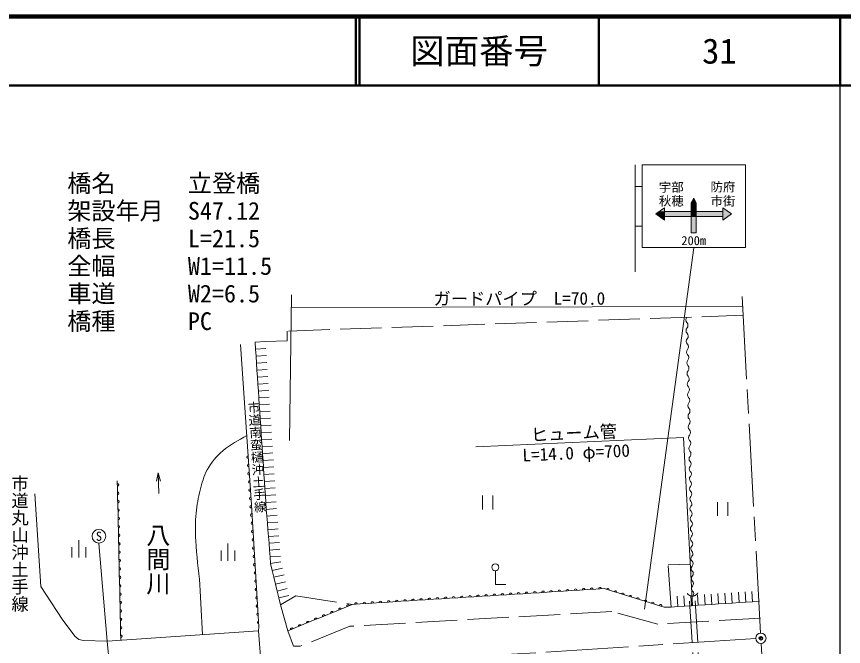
# Model space of a CAD drawing. Units: millimetres, scale not verified. Extents: x 40000 to 680000, y 20000 to 380000.
# Drawn here: x 459500 to 579500, y 288660 to 380000 of the extents above; entities that cross this region are included whole.
import ezdxf
from ezdxf.enums import TextEntityAlignment as Align

# ---------------------------------------------------------------- set-up
doc = ezdxf.new("R2010")
doc.units = ezdxf.units.MM
doc.header["$LTSCALE"] = 1000
doc.header["$PDMODE"] = 32
doc.header["$PDSIZE"] = 500
doc.linetypes.add('CHAIN', pattern=[18.5, 12, -1.5, 3.5, -1.5])
doc.linetypes.add('DASHED', pattern=[7.5, 6, -1.5])
for name, color, linetype, lineweight in [('M-BGD', 7, 'Continuous', 13), ('M-BGD-EXST', 7, 'Continuous', 13), ('M-BMK', 2, 'CHAIN', 13), ('M-BMK-SRVR', 3, 'Continuous', 13), ('M-STR-HTXT', 7, 'Continuous', 13), ('M-STR-STR1', 1, 'Continuous', 13), ('M-STR-STRC', 7, 'Continuous', 13), ('M-TTL', 2, 'Continuous', 140), ('M-TTL-BAND', 7, 'Continuous', 25), ('M-TTL-LINE', 7, 'Continuous', 50)]:
    doc.layers.add(name, color=color, linetype=linetype, lineweight=lineweight)
for name, color, linetype in [('M-BMK-HTXT', 7, 'Continuous'), ('M-OTRS', 6, 'Continuous'), ('M-TTL-TXT', 7, 'Continuous')]:
    doc.layers.add(name, color=color, linetype=linetype)
doc.styles.add('@ＭＳ ゴシック', font='')
doc.styles.add('ＭＳ ゴシック', font='')
doc.styles.get('@ＭＳ ゴシック').set_extended_font_data('@MS Gothic')
doc.styles.get('ＭＳ ゴシック').set_extended_font_data('MS Gothic')

msp = doc.modelspace()

# ---------------------------------------------------------------- hatches: boundary and pattern name
at = {"layer": 'M-STR-STRC'}
for points in [[(558140, 352998), (557765, 353648), (557390, 352998)], [(558140, 351748), (558140, 352998), (557390, 352998), (557390, 351748)], [(552265, 351373), (553515, 352248), (553515, 351748), (553515, 350998), (553515, 350498)], [(553515, 352248), (553515, 351748), (553515, 350998), (553515, 350498), (552265, 351373)], [(552265, 351373), (553515, 352248), (553515, 351748), (553515, 350998), (553515, 350498)], [(552265, 351373), (552801, 351748), (553515, 351748), (553515, 350998), (553515, 350498)], [(557390, 350998), (557390, 351748), (553515, 351748), (553515, 350998)], [(558140, 350998), (558140, 351748), (557390, 351748), (557390, 350998)], [(562015, 350998), (562015, 351748), (558140, 351748), (558140, 350998)], [(562015, 351748), (562015, 352248), (563265, 351373), (562015, 350498), (562015, 350998)], [(562015, 351748), (562015, 352248), (563265, 351373), (562015, 350498), (562015, 350998)], [(562015, 351748), (562015, 352248), (563265, 351373), (562015, 350498), (562015, 350998)], [(558140, 348623), (558140, 350998), (557390, 350998), (557390, 348623)]]:
    msp.add_hatch(color=256, dxfattribs=at).paths.add_polyline_path(points)

# ---------------------------------------------------------------- linework, layer by layer
at = {"layer": 'M-BGD'}
for p, q in [((495616, 332865), (494119, 332765)), ((494119, 332765), (494187, 331755)), ((495683, 331856), (494187, 331755)), ((494187, 331755), (494255, 330746)), ((495751, 330847), (494255, 330746)), ((494255, 330746), (494323, 329737)), ((495819, 329837), (494323, 329737)), ((494323, 329737), (494390, 328727)), ((495887, 328828), (494390, 328727)), ((494390, 328727), (494458, 327718)), ((495955, 327819), (494458, 327718)), ((494458, 327718), (494526, 326709)), ((496023, 326809), (494526, 326709)), ((494526, 326709), (494594, 325699)), ((496091, 325800), (494594, 325699)), ((494594, 325699), (494662, 324690)), ((496159, 324790), (494662, 324690)), ((494662, 324690), (494730, 323680)), ((496226, 323781), (494730, 323680)), ((494730, 323680), (494798, 322671)), ((496294, 322772), (494798, 322671)), ((494798, 322671), (494866, 321662)), ((496362, 321762), (494866, 321662)), ((494866, 321662), (494933, 320652)), ((496430, 320753), (494933, 320652)), ((494933, 320652), (495001, 319643)), ((496498, 319744), (495001, 319643)), ((495001, 319643), (495069, 318634)), ((496566, 318734), (495069, 318634)), ((495069, 318634), (495137, 317624)), ((496634, 317725), (495137, 317624)), ((495137, 317624), (495205, 316615)), ((496702, 316715), (495205, 316615)), ((495205, 316615), (495273, 315605)), ((496769, 315706), (495273, 315605)), ((495273, 315605), (495341, 314596)), ((496837, 314697), (495341, 314596)), ((495341, 314596), (495408, 313587)), ((480073, 313836), (479802, 312629)), ((480073, 313836), (480402, 312643)), ((480073, 313836), (480145, 310837)), ((496905, 313687), (495408, 313587)), ((495408, 313587), (495476, 312577)), ((474116, 312696), (474143, 311478)), ((496973, 312678), (495476, 312577)), ((495476, 312577), (495544, 311568)), ((474143, 311478), (474170, 310259)), ((497041, 311669), (495544, 311568)), ((495544, 311568), (495612, 310559)), ((474170, 310259), (474197, 309041)), ((497109, 310659), (495612, 310559)), ((495612, 310559), (495680, 309549)), ((497177, 309650), (495680, 309549)), ((474197, 309041), (474224, 307822)), ((495680, 309549), (495748, 308540)), ((497243, 308659), (495748, 308540)), ((495748, 308540), (495827, 307556)), ((474224, 307822), (474251, 306603)), ((497322, 307675), (495827, 307556)), ((495827, 307556), (495905, 306572)), ((474251, 306603), (474278, 305385)), ((497400, 306691), (495905, 306572)), ((495905, 306572), (495984, 305588)), ((474278, 305385), (474305, 304166)), ((497479, 305707), (495984, 305588)), ((495984, 305588), (496063, 304604)), ((474305, 304166), (474332, 302948)), ((497558, 304723), (496063, 304604)), ((496063, 304604), (496141, 303620)), ((497636, 303739), (496141, 303620)), ((496141, 303620), (496220, 302636)), ((474332, 302948), (474360, 301729)), ((497715, 302755), (496220, 302636)), ((496220, 302636), (496299, 301652)), ((474360, 301729), (474387, 300510)), ((497794, 301771), (496299, 301652)), ((496299, 301652), (496377, 300668)), ((474387, 300510), (474414, 299292)), ((497874, 300919), (496377, 300668)), ((496377, 300668), (496616, 299676)), ((498075, 300027), (496616, 299676)), ((474414, 299292), (474441, 298073)), ((496616, 299676), (496855, 298684)), ((498314, 299035), (496855, 298684)), ((474441, 298073), (474468, 296854)), ((496855, 298684), (497094, 297692)), ((498553, 298043), (497094, 297692)), ((497094, 297692), (497333, 296700)), ((474468, 296854), (474495, 295636)), ((498792, 297051), (497333, 296700)), ((497333, 296700), (497572, 295708)), ((535319, 296459), (534140, 296385)), ((536499, 296533), (535319, 296459)), ((537678, 296607), (536499, 296533)), ((538858, 296681), (537678, 296607)), ((540037, 296755), (538858, 296681)), ((541216, 296829), (540037, 296755)), ((542396, 296903), (541216, 296829)), ((543575, 296977), (542396, 296903)), ((544755, 297051), (543575, 296977)), ((545845, 296715), (544755, 297051)), ((546935, 296378), (545845, 296715)), ((563259, 296455), (563357, 294959)), ((564245, 296520), (564343, 295023)), ((565231, 296585), (565330, 295088)), ((566218, 296649), (566316, 295153)), ((474495, 295636), (474522, 294417)), ((499031, 296059), (497572, 295708)), ((497572, 295708), (497811, 294716)), ((515269, 295203), (514090, 295129)), ((516448, 295277), (515269, 295203)), ((517628, 295351), (516448, 295277)), ((518807, 295424), (517628, 295351)), ((519987, 295498), (518807, 295424)), ((521166, 295572), (519987, 295498)), ((522346, 295646), (521166, 295572)), ((523525, 295720), (522346, 295646)), ((524704, 295794), (523525, 295720)), ((525884, 295868), (524704, 295794)), ((527063, 295942), (525884, 295868)), ((528243, 296016), (527063, 295942)), ((529422, 296090), (528243, 296016)), ((530602, 296164), (529422, 296090)), ((531781, 296238), (530602, 296164)), ((532960, 296312), (531781, 296238)), ((534140, 296385), (532960, 296312)), ((548026, 296042), (546935, 296378)), ((549116, 295706), (548026, 296042)), ((550206, 295370), (549116, 295706)), ((551296, 295034), (550206, 295370)), ((555367, 295938), (555465, 294441)), ((556354, 296003), (556452, 294506)), ((557438, 294571), (557345, 295990)), ((558326, 296132), (558425, 294635)), ((559313, 296197), (559411, 294700)), ((560299, 296261), (560397, 294765)), ((561286, 296326), (561384, 294829)), ((562272, 296391), (562370, 294894)), ((566316, 295153), (567302, 295217)), ((474522, 294417), (474549, 293199)), ((498865, 290909), (497811, 294716)), ((505861, 293797), (507027, 294278)), ((507027, 294278), (508193, 294759)), ((509372, 294833), (508193, 294759)), ((510551, 294907), (509372, 294833)), ((511731, 294981), (510551, 294907)), ((512910, 295055), (511731, 294981)), ((514090, 295129), (512910, 295055)), ((552387, 294698), (551296, 295034)), ((553477, 294361), (552387, 294698)), ((554479, 294377), (553477, 294361)), ((554479, 294377), (555465, 294441)), ((555465, 294441), (556452, 294506)), ((556452, 294506), (557438, 294571)), ((557438, 294571), (558425, 294635)), ((558425, 294635), (559411, 294700)), ((559411, 294700), (560397, 294765)), ((560397, 294765), (561384, 294829)), ((561384, 294829), (562370, 294894)), ((562370, 294894), (563357, 294959)), ((563357, 294959), (564343, 295023)), ((564343, 295023), (565330, 295088)), ((565330, 295088), (566316, 295153)), ((474549, 293199), (474576, 291980)), ((502363, 292353), (503529, 292834)), ((503529, 292834), (504695, 293315)), ((504695, 293315), (505861, 293797)), ((474576, 291980), (474603, 290761)), ((500031, 291390), (501197, 291871)), ((501197, 291871), (502363, 292353)), ((474603, 290761), (474630, 289543)), ((498865, 290909), (500031, 291390))]:
    msp.add_line(p, q, dxfattribs=at)
at = {"layer": 'M-BGD', "linetype": 'DASHED'}
for p, q in [((557984, 281772), (557117, 296082)), ((558800, 281788), (557933, 296040))]:
    msp.add_line(p, q, dxfattribs=at)
for points in [[(564934, 336675), (498752, 334390), (498762, 332990), (495616, 332865)], [(554479, 294377), (554065, 300499), (557263, 300575)], [(497811, 294716), (500012, 295997), (508193, 294759)], [(567443, 292761), (552552, 291910), (545893, 293738), (507852, 291581), (500677, 288706), (499698, 288685), (498865, 290909)]]:
    msp.add_lwpolyline(points, dxfattribs=at)
at = {"layer": 'M-BGD'}
for points in [[(491992, 332455), (493597, 309180), (494681, 291528), (494591, 290902)], [(462172, 310770), (463022, 297364), (466123, 292598), (467969, 290175), (468546, 289689), (469237, 289507), (472669, 289409)]]:
    msp.add_lwpolyline(points, dxfattribs=at)
for centre, radius, start, end in [((557196, 336015), 577, 139.08669, 223.59388), ((557232, 334463), 577, 139.08669, 223.59388), ((556359, 335219), 577, 319.08472, 43.59437), ((556396, 333666), 577, 319.08675, 43.59382), ((557268, 332910), 577, 139.08723, 223.59187), ((556432, 332114), 577, 319.08675, 43.59382), ((557305, 331358), 577, 139.08773, 223.59132), ((557341, 329805), 577, 139.08675, 223.59382), ((556468, 330562), 577, 319.08669, 43.59388), ((556505, 329009), 577, 319.08723, 43.59187), ((557377, 328253), 577, 139.08675, 223.59382), ((556541, 327457), 577, 319.08466, 43.59443), ((557414, 326701), 577, 139.08675, 223.59382), ((557450, 325148), 577, 139.08729, 223.59181), ((556577, 325905), 577, 319.08669, 43.59388), ((556614, 324352), 577, 319.08669, 43.59388), ((557486, 323596), 577, 139.08723, 223.59187), ((556650, 322800), 577, 319.08669, 43.59388), ((557522, 322044), 577, 139.08669, 223.59388), ((556686, 321248), 577, 319.08723, 43.59187), ((557559, 320491), 577, 139.08669, 223.59388), ((557595, 318939), 577, 139.08669, 223.59388), ((556723, 319695), 577, 319.08466, 43.59443), ((556759, 318143), 577, 319.08669, 43.59388), ((557631, 317387), 577, 139.08723, 223.59187), ((556795, 316590), 577, 319.08669, 43.59388), ((493116, 316115), 200, 93.72851, 273.55637), ((557599, 315858), 511, 136.05376, 226.16123), ((493192, 314916), 200, 93.72851, 273.55637), ((557627, 314411), 511, 136.05376, 226.16123), ((556892, 315121), 511, 316.05109, 46.16235), ((493269, 313716), 200, 93.72565, 273.55923), ((557655, 312965), 511, 136.05324, 226.16178), ((556919, 313674), 511, 316.05376, 46.16123), ((474127, 312087), 203, 272.16619, 90.37511), ((493345, 312517), 200, 93.72565, 273.55923), ((556947, 312228), 511, 316.05376, 46.16123), ((474154, 310868), 203, 272.16618, 90.3723), ((493422, 311318), 200, 93.72851, 273.55637), ((557683, 311519), 511, 136.05106, 226.16393), ((556975, 310782), 511, 316.05104, 46.1624), ((474181, 309650), 203, 272.16483, 90.37371), ((493498, 310118), 200, 93.72851, 273.55637), ((557711, 310072), 511, 136.05376, 226.16123), ((557003, 309335), 511, 316.05324, 46.16178), ((474208, 308431), 203, 272.16618, 90.3723), ((493574, 308919), 200, 93.72851, 273.55637), ((557739, 308626), 511, 136.05376, 226.16123), ((474235, 307213), 203, 272.16905, 90.37225), ((493651, 307719), 200, 93.72851, 273.55637), ((557767, 307180), 511, 136.05109, 226.16235), ((557031, 307889), 511, 316.05376, 46.16123), ((474262, 305994), 203, 272.16905, 90.37225), ((493727, 306520), 200, 93.72851, 273.55637), ((557795, 305734), 511, 136.05376, 226.16123), ((557059, 306443), 511, 316.05376, 46.16123), ((474289, 304775), 203, 272.16619, 90.37511), ((493803, 305321), 200, 93.72851, 273.55637), ((557087, 304996), 511, 316.05324, 46.16178), ((474316, 303557), 203, 272.16619, 90.37511), ((493880, 304121), 200, 93.72727, 273.5578), ((557823, 304287), 511, 136.05376, 226.16123), ((557115, 303550), 511, 316.05161, 46.1618), ((474343, 302338), 203, 272.16484, 90.37652), ((493956, 302922), 200, 93.72727, 273.5578), ((557851, 302841), 511, 136.05324, 226.16178), ((557143, 302104), 511, 316.05376, 46.16123), ((474370, 301120), 203, 272.16484, 90.37652), ((494032, 301723), 200, 93.72727, 273.5578), ((557879, 301395), 511, 136.05376, 226.16123), ((474397, 299901), 203, 272.16618, 90.3723), ((494109, 300523), 200, 93.72709, 273.55798), ((557907, 299948), 511, 136.05161, 226.1618), ((557171, 300658), 511, 316.05324, 46.16178), ((474424, 298682), 203, 272.16618, 90.3723), ((494185, 299324), 200, 93.72709, 273.55798), ((557935, 298502), 511, 136.05324, 226.16178), ((557199, 299211), 511, 316.05106, 46.16393), ((474451, 297464), 203, 272.16618, 90.3723), ((494261, 298125), 200, 93.72718, 273.56075), ((557227, 297765), 511, 316.05376, 46.16123), ((474478, 296245), 203, 272.16905, 90.37225), ((494338, 296925), 200, 93.72423, 273.56084), ((531191, 296204), 197, 2.70832, 184.46413), ((532371, 296278), 197, 2.70705, 184.46558), ((533550, 296352), 197, 2.70705, 184.46558), ((534729, 296425), 197, 2.70705, 184.46558), ((535909, 296499), 197, 2.70705, 184.46558), ((537088, 296573), 197, 2.70705, 184.46558), ((538268, 296647), 197, 2.70705, 184.46558), ((539447, 296721), 197, 2.70832, 184.46413), ((540627, 296795), 197, 2.70705, 184.46558), ((541806, 296869), 197, 2.70991, 184.46272), ((542985, 296943), 197, 2.70705, 184.46558), ((544165, 297017), 197, 2.70705, 184.46558), ((545303, 296892), 190, 339.97339, 165.75624), ((546393, 296556), 190, 339.97376, 165.75299), ((547483, 296220), 190, 339.97376, 165.75299), ((557963, 297056), 511, 136.05376, 226.16123), ((557255, 296319), 511, 316.05319, 46.16183), ((474505, 295026), 203, 272.16771, 90.37365), ((494414, 295726), 200, 93.72709, 273.55798), ((512320, 295021), 197, 2.70705, 184.46558), ((513500, 295095), 197, 2.70705, 184.46558), ((514679, 295169), 197, 2.71002, 184.46551), ((515859, 295243), 197, 2.70705, 184.46558), ((517038, 295317), 197, 2.70832, 184.46413), ((518217, 295390), 197, 2.71002, 184.46551), ((519397, 295464), 197, 2.70705, 184.46558), ((520576, 295538), 197, 2.70705, 184.46558), ((521756, 295612), 197, 2.71002, 184.46551), ((522935, 295686), 197, 2.70687, 184.46576), ((524115, 295760), 197, 2.70705, 184.46558), ((525294, 295834), 197, 2.71129, 184.46406), ((526473, 295908), 197, 2.70705, 184.46558), ((527653, 295982), 197, 2.70705, 184.46558), ((528832, 296056), 197, 2.71002, 184.46551), ((530012, 296130), 197, 2.70705, 184.46558), ((548574, 295883), 190, 339.97376, 165.75299), ((549664, 295547), 190, 339.97376, 165.75299), ((550754, 295211), 190, 339.97339, 165.75624), ((474532, 293808), 203, 272.16484, 90.37652), ((494490, 294526), 200, 93.72709, 273.55798), ((506448, 294027), 210, 25.28656, 199.57288), ((507614, 294509), 210, 25.28921, 199.57023), ((508782, 294799), 197, 2.70832, 184.46413), ((509961, 294873), 197, 2.70705, 184.46558), ((511141, 294947), 197, 2.71002, 184.46551), ((551844, 294875), 190, 339.97376, 165.75299), ((552935, 294539), 190, 339.97376, 165.75299), ((494567, 293327), 200, 93.72709, 273.55798), ((504116, 293065), 210, 25.28921, 199.57023), ((505282, 293546), 210, 25.28611, 199.57081), ((474559, 292589), 203, 272.16619, 90.37511), ((494643, 292128), 200, 93.72709, 273.55798), ((500618, 291621), 210, 25.28656, 199.57288), ((501784, 292102), 210, 25.28656, 199.57288), ((502950, 292584), 210, 25.28921, 199.57023), ((474586, 291371), 203, 272.16619, 90.37511), ((499452, 291140), 210, 25.28921, 199.57023), ((474613, 290152), 203, 272.16619, 90.37511)]:
    msp.add_arc(centre, radius, start, end, dxfattribs=at)
at = {"layer": 'M-BGD', "linetype": 'DASHED'}
msp.add_arc((557567, 296868), 905, 214.89728, 331.76249, dxfattribs=at)
at = {"layer": 'M-BGD'}
msp.add_open_spline([(486487, 290350), (486358, 292770), (486277, 295192), (486100, 297608), (485945, 299735), (485595, 301848), (485507, 303979), (485452, 305321), (485422, 306672), (485551, 308009), (485659, 309134), (485875, 310250), (486161, 311342), (486421, 312338), (486662, 313363), (487163, 314262), (487749, 315312), (488553, 316250), (489450, 317050), (490472, 317960), (491751, 318531), (492901, 319271)], degree=3, knots=[0, 0, 0, 0, 1, 1, 1, 2, 2, 2, 3, 3, 3, 4, 4, 4, 5, 5, 5, 6, 6, 6, 7, 7, 7, 7], dxfattribs=at)
at = {"layer": 'M-BGD-EXST'}
for p, q in [((527101, 310542), (527101, 308542)), ((528601, 310542), (528601, 308542)), ((561243, 309580), (561243, 307580)), ((562743, 309580), (562743, 307580)), ((468544, 304060), (468544, 301560)), ((467544, 303060), (467544, 301560)), ((469544, 303060), (469544, 301560)), ((471465, 303566), (472645, 289434)), ((489183, 302579), (489183, 301079)), ((490183, 303579), (490183, 301079)), ((491183, 302579), (491183, 301079)), ((528981, 297640), (528981, 299640)), ((528981, 297640), (530481, 297640))]:
    msp.add_line(p, q, dxfattribs=at)
for centre, radius in [((471459, 304643), 1000), ((528981, 300140), 500)]:
    msp.add_circle(centre, radius, dxfattribs=at)
at = {"layer": 'M-BMK'}
for p, q in [((564778, 339412), (567476, 290590)), ((566769, 289793), (468977, 283533)), ((567566, 289093), (571164, 233902))]:
    msp.add_line(p, q, dxfattribs=at)
at = {"layer": 'M-BMK-SRVR'}
msp.add_circle((567517, 289841), 750, dxfattribs=at)
at = {"layer": 'M-OTRS'}
msp.add_point((567517, 289841), dxfattribs=at)
at = {"layer": 'M-STR-HTXT'}
for p, q in [((499381, 339668), (499094, 318528)), ((499356, 337788), (564861, 337963)), ((526129, 317601), (556298, 318982)), ((556298, 318982), (557576, 294620))]:
    msp.add_line(p, q, dxfattribs=at)
at = {"layer": 'M-STR-STR1'}
for p, q in [((494591, 290902), (472669, 289409)), ((495483, 279551), (494591, 290902)), ((472669, 289409), (473687, 278137))]:
    msp.add_line(p, q, dxfattribs=at)
at = {"layer": 'M-STR-STRC'}
for p, q in [((549265, 358489), (549265, 342989)), ((550265, 358489), (550265, 346489)), ((550265, 358489), (565265, 358489)), ((565265, 358489), (565265, 346489)), ((549265, 355364), (550265, 355364)), ((557390, 352998), (557765, 353648)), ((557390, 352998), (557390, 348623)), ((557390, 352998), (558140, 352998)), ((557765, 353648), (558140, 352998)), ((558140, 352998), (558140, 348623)), ((552265, 351373), (553515, 352248)), ((553515, 352248), (553515, 350498)), ((553515, 351748), (562015, 351748)), ((562015, 350498), (562015, 352248)), ((562015, 352248), (563265, 351373)), ((553515, 350498), (552265, 351373)), ((553515, 350998), (562015, 350998)), ((563265, 351373), (562015, 350498)), ((549265, 349614), (550265, 349614)), ((557390, 348623), (558140, 348623)), ((550265, 346489), (565265, 346489)), ((550627, 294060), (557798, 346460))]:
    msp.add_line(p, q, dxfattribs=at)
at = {"layer": 'M-TTL'}
msp.add_line((680000, 380000), (40000, 380000), dxfattribs=at)
at = {"layer": 'M-TTL-BAND'}
msp.add_line((579000, 20000), (579000, 370000), dxfattribs=at)
at = {"layer": 'M-TTL-LINE'}
for p, q in [((508747, 380000), (508747, 370000)), ((509247, 380000), (509247, 370000)), ((543997, 380000), (543997, 370000)), ((579000, 380000), (579000, 370000)), ((40000, 370000), (680000, 370000))]:
    msp.add_line(p, q, dxfattribs=at)

# ---------------------------------------------------------------- texts
at = {"layer": 'M-BGD-EXST', "style": 'ＭＳ ゴシック'}
msp.add_text('S', height=1320, dxfattribs=at).set_placement((471459, 304643), align=Align.MIDDLE_CENTER)
at = {"layer": 'M-BMK-HTXT', "style": '@ＭＳ ゴシック'}
for s, height, rotation, p in [('市道南蛮樋沖土手線', 1320, 273.598, (492819, 324138)), ('市道丸山沖土手線', 1833, 270, (458504, 313582)), ('八間川', 2566, 270, (477986, 306575))]:
    msp.add_text(s, height=height, rotation=rotation, dxfattribs=at).set_placement(p, align=Align.BOTTOM_LEFT)
at = {"layer": 'M-STR-HTXT', "style": 'ＭＳ ゴシック'}
for s, p in [('橋名\u3000\u3000\u3000立登橋', (466865, 357112)), ('架設年月\u3000S47.12', (466865, 353112)), ('橋長\u3000\u3000\u3000L=21.5', (466865, 349112)), ('全幅\u3000\u3000\u3000W1=11.5', (466865, 345112)), ('車道\u3000\u3000\u3000W2=6.5', (466865, 341112)), ('橋種\u3000\u3000\u3000PC', (466865, 337112))]:
    msp.add_text(s, height=2566, dxfattribs=at).set_placement(p, align=Align.TOP_LEFT)
for s, p in [('ガードパイプ', (527511, 339088)), ('L=70.0', (541186, 339133))]:
    msp.add_text(s, height=1833, dxfattribs=at).set_placement(p, align=Align.MIDDLE_CENTER)
for s, p in [('ヒューム管', (540387, 319612)), ('L=14.0 φ=700', (540706, 316743))]:
    msp.add_text(s, height=1833, rotation=2.618, dxfattribs=at).set_placement(p, align=Align.MIDDLE_CENTER)
at = {"layer": 'M-STR-STRC', "style": 'ＭＳ ゴシック'}
for s, p in [('宇部', (554515, 355248)), ('防府', (562015, 355295)), ('秋穂', (554515, 353248)), ('市街', (562015, 353248)), ('200m', (557772, 347513))]:
    msp.add_text(s, height=1320, dxfattribs=at).set_placement(p, align=Align.MIDDLE_CENTER)
at = {"layer": 'M-TTL-TXT', "style": 'ＭＳ ゴシック'}
for s, p in [('図面番号', (526622, 375000)), ('31', (561497, 375000))]:
    msp.add_text(s, height=3666, dxfattribs=at).set_placement(p, align=Align.MIDDLE_CENTER)

doc.saveas('drawing.dxf')
